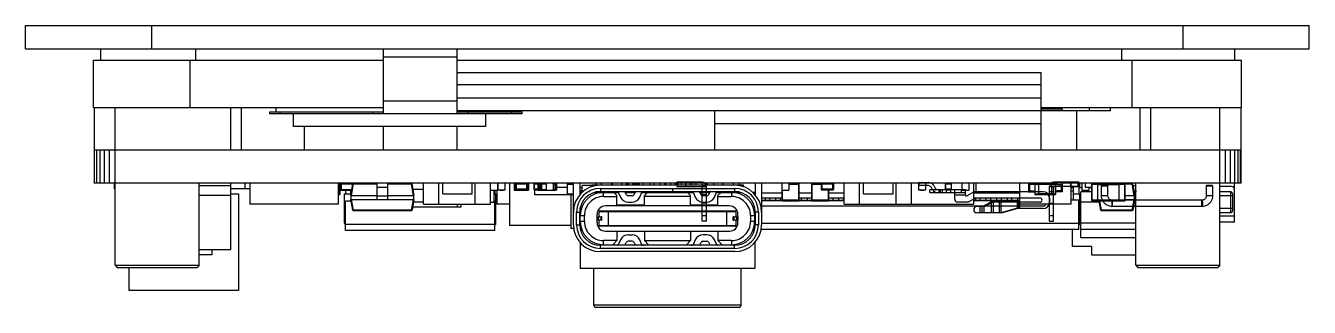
# Model space of a CAD drawing. Header units: inches. Extents: x -13 to 240, y -18 to 126.
# Drawn here: x 28.3 to 89.3, y -17.9 to -4.5 of the extents above; entities that cross this region are included whole.
import ezdxf

# ---------------------------------------------------------------- set-up
doc = ezdxf.new("R2010")
doc.units = ezdxf.units.IN
doc.header["$LTSCALE"] = 1.21
doc.header["$MEASUREMENT"] = 0
doc.layers.get('0').update_dxf_attribs({"linetype": 'CONTINUOUS'})
for name, color, linetype in [('6871XX149022_PATTE2_1', 7, 'CONTINUOUS'), ('6871XX149022_PATTE_1', 7, 'CONTINUOUS'), ('IMPORTED12', 7, 'CONTINUOUS'), ('IMPORTED13', 7, 'CONTINUOUS')]:
    doc.layers.add(name, color=color, linetype=linetype)

msp = doc.modelspace()

# ---------------------------------------------------------------- linework, layer by layer
at = {"color": 7, "linetype": 'Continuous'}
for p, q in [((28.302, -5.606), (28.302, -4.506)), ((28.302, -4.506), (89.302, -4.506)), ((34.302, -5.606), (34.302, -4.506)), ((83.302, -5.606), (83.302, -4.506)), ((89.302, -5.606), (89.302, -4.506)), ((28.302, -5.606), (89.302, -5.606)), ((31.862, -5.606), (31.862, -6.156)), ((36.395, -6.156), (36.395, -5.606)), ((45.302, -8.706), (45.302, -5.606)), ((48.802, -6.01), (45.302, -6.01)), ((48.802, -8.706), (48.802, -5.606)), ((80.4, -6.156), (80.4, -5.606)), ((85.742, -5.606), (85.742, -6.156)), ((31.522, -8.406), (31.522, -6.156)), ((31.522, -6.156), (45.302, -6.156)), ((36.122, -8.406), (36.122, -6.156)), ((48.802, -6.156), (86.082, -6.156)), ((80.882, -8.406), (80.882, -6.156)), ((86.082, -8.406), (86.082, -6.156)), ((48.802, -6.735), (76.552, -6.735)), ((76.552, -10.406), (76.552, -6.735)), ((76.552, -7.326), (48.802, -7.326)), ((31.522, -8.406), (45.302, -8.406)), ((31.552, -8.406), (31.552, -12.006)), ((32.552, -15.906), (32.552, -8.406)), ((38.052, -10.406), (38.052, -8.406)), ((38.552, -10.406), (38.552, -8.406)), ((40.212, -8.606), (40.212, -8.406)), ((48.802, -8.106), (45.302, -8.106)), ((76.552, -7.956), (48.802, -7.956)), ((76.552, -8.406), (86.082, -8.406)), ((76.552, -8.456), (77.552, -8.456)), ((77.552, -8.456), (77.552, -8.556)), ((78.852, -8.556), (78.852, -8.406)), ((79.852, -8.556), (79.852, -8.406)), ((81.252, -8.406), (81.252, -10.406)), ((81.752, -8.406), (81.752, -10.406)), ((85.052, -15.906), (85.052, -8.406)), ((86.052, -8.406), (86.052, -10.406)), ((39.902, -8.706), (39.902, -8.606)), ((39.902, -8.606), (45.302, -8.606)), ((51.902, -8.706), (39.902, -8.706)), ((40.402, -8.706), (40.402, -8.606)), ((41.012, -8.706), (41.012, -9.306)), ((44.802, -8.706), (44.802, -8.606)), ((79.852, -8.556), (48.802, -8.556)), ((48.802, -8.606), (51.902, -8.606)), ((49.302, -8.606), (49.302, -8.706)), ((50.158, -8.706), (50.158, -9.306)), ((51.402, -8.706), (51.402, -8.606)), ((51.553, -8.606), (51.553, -8.556)), ((51.902, -8.706), (51.902, -8.606)), ((61.052, -10.406), (61.052, -8.556)), ((78.252, -10.406), (78.252, -8.556)), ((50.158, -9.306), (41.012, -9.306)), ((41.552, -10.406), (41.552, -9.306)), ((45.302, -10.406), (45.302, -9.306)), ((48.802, -10.406), (48.802, -9.306)), ((61.052, -9.156), (76.552, -9.156)), ((31.552, -10.406), (86.061, -10.406)), ((31.578, -12.006), (31.578, -10.406)), ((31.679, -12.006), (31.679, -10.406)), ((31.839, -12.006), (31.839, -10.406)), ((32.048, -12.006), (32.048, -10.406)), ((32.291, -12.006), (32.291, -10.406)), ((85.314, -12.006), (85.314, -10.406)), ((85.557, -12.006), (85.557, -10.406)), ((85.766, -12.006), (85.766, -10.406)), ((85.926, -12.006), (85.926, -10.406)), ((86.027, -12.006), (86.027, -10.406)), ((86.061, -12.006), (86.061, -10.406)), ((86.061, -12.006), (31.544, -12.006)), ((32.513, -12.007), (32.513, -12.257)), ((36.552, -15.906), (36.552, -12.006)), ((36.552, -12.106), (38.052, -12.106)), ((38.052, -15.156), (38.052, -12.006)), ((38.714, -12.007), (38.714, -12.257)), ((38.952, -12.006), (38.952, -13.006)), ((43.152, -12.006), (43.152, -13.006)), ((43.221, -12.022), (43.152, -12.022)), ((43.152, -12.042), (43.241, -12.042)), ((43.221, -12.022), (43.221, -12.542)), ((43.241, -12.522), (43.241, -12.042)), ((43.277, -12.006), (43.277, -12.331)), ((43.302, -12.031), (43.302, -12.306)), ((43.302, -12.031), (43.851, -12.031)), ((43.377, -12.031), (43.377, -12.006)), ((43.753, -12.591), (43.853, -12.023)), ((43.872, -12.023), (43.772, -12.591)), ((43.853, -12.023), (43.872, -12.023)), ((43.857, -12.014), (43.857, -12.006)), ((43.872, -12.023), (45.003, -12.023)), ((45.003, -12.771), (45.003, -12.006)), ((45.003, -12.186), (45.503, -12.186)), ((45.503, -12.006), (45.503, -12.771)), ((45.503, -12.023), (46.633, -12.023)), ((46.733, -12.591), (46.633, -12.023)), ((46.633, -12.023), (46.652, -12.023)), ((46.652, -12.023), (46.753, -12.591)), ((47.202, -13.006), (47.202, -12.006)), ((47.932, -13.006), (47.932, -12.006)), ((48.123, -12.506), (48.123, -12.006)), ((49.523, -12.506), (49.523, -12.006)), ((49.664, -13.006), (49.664, -12.006)), ((50.393, -13.006), (50.393, -12.006)), ((50.718, -12.006), (50.718, -12.331)), ((50.737, -12.006), (50.737, -12.331)), ((51.067, -12.006), (51.067, -12.331)), ((51.302, -12.006), (51.302, -14.006)), ((51.513, -12.006), (51.513, -12.331)), ((51.538, -12.031), (51.538, -12.306)), ((51.548, -12.031), (51.538, -12.031)), ((51.548, -12.037), (51.548, -12.281)), ((51.548, -12.037), (52.157, -12.037)), ((51.578, -12.311), (51.578, -12.006)), ((51.609, -12.006), (51.609, -12.311)), ((52.096, -12.006), (52.096, -12.311)), ((52.127, -12.006), (52.127, -12.311)), ((52.168, -12.031), (52.157, -12.031)), ((52.157, -12.281), (52.157, -12.037)), ((52.157, -12.281), (52.157, -12.037)), ((52.168, -12.031), (52.168, -12.306)), ((52.193, -12.006), (52.193, -12.331)), ((52.446, -12.037), (52.446, -12.281)), ((52.446, -12.037), (52.647, -12.037)), ((52.476, -12.311), (52.476, -12.006)), ((52.647, -12.006), (52.647, -12.331)), ((52.672, -12.031), (52.672, -12.306)), ((52.683, -12.031), (52.672, -12.031)), ((52.683, -12.037), (52.683, -12.281)), ((52.683, -12.037), (52.797, -12.037)), ((52.713, -12.311), (52.713, -12.006)), ((52.744, -12.006), (52.744, -12.311)), ((52.797, -12.006), (52.797, -12.331)), ((52.822, -12.031), (52.822, -12.306)), ((52.822, -12.031), (53.038, -12.031)), ((52.897, -12.031), (52.897, -12.006)), ((53.038, -12.006), (53.038, -12.331)), ((53.368, -12.006), (53.368, -12.331)), ((53.368, -12.031), (53.452, -12.031)), ((53.377, -12.031), (53.377, -12.006)), ((53.452, -12.031), (53.452, -12.306)), ((53.477, -12.006), (53.477, -12.331)), ((53.477, -12.037), (53.551, -12.037)), ((53.52, -12.006), (53.52, -12.311)), ((53.551, -12.281), (53.551, -12.037)), ((54.038, -12.042), (54.038, -12.522)), ((54.038, -12.042), (54.332, -12.042)), ((54.058, -12.542), (54.058, -12.022)), ((54.332, -12.022), (54.058, -12.022)), ((54.123, -12.006), (54.123, -12.022)), ((54.332, -13.976), (54.332, -12.006)), ((54.632, -12.006), (54.632, -12.553)), ((54.747, -12.436), (54.747, -12.106)), ((55.202, -12.106), (54.747, -12.106)), ((55.202, -12.076), (55.202, -12.164)), ((55.202, -12.076), (62.402, -12.076)), ((55.392, -12.006), (55.392, -12.076)), ((61.992, -12.096), (55.612, -12.096)), ((55.662, -12.076), (55.662, -12.006)), ((56.162, -12.076), (56.162, -12.006)), ((56.192, -12.006), (56.192, -12.076)), ((56.612, -12.006), (56.612, -12.076)), ((56.833, -12.037), (56.833, -12.076)), ((56.833, -12.037), (56.952, -12.037)), ((56.863, -12.076), (56.863, -12.006)), ((56.894, -12.076), (56.894, -12.006)), ((56.952, -12.006), (56.952, -12.076)), ((57.152, -12.006), (57.152, -12.076)), ((57.152, -12.037), (57.442, -12.037)), ((57.381, -12.006), (57.381, -12.076)), ((57.412, -12.006), (57.412, -12.076)), ((57.442, -12.076), (57.442, -12.037)), ((57.452, -12.006), (57.452, -12.076)), ((57.652, -12.006), (57.652, -12.076)), ((57.952, -12.006), (57.952, -12.076)), ((58.152, -12.006), (58.152, -12.076)), ((58.452, -12.006), (58.452, -12.076)), ((58.652, -12.006), (58.652, -12.076)), ((58.737, -12.006), (58.737, -12.076)), ((58.952, -12.006), (58.952, -12.076)), ((59.152, -12.006), (59.152, -12.076)), ((59.202, -12.006), (59.202, -12.076)), ((59.302, -12.076), (59.302, -12.006)), ((59.452, -12.006), (59.452, -12.076)), ((59.652, -12.006), (59.652, -12.076)), ((59.867, -12.006), (59.867, -12.076)), ((59.952, -12.006), (59.952, -12.076)), ((60.152, -12.006), (60.152, -12.076)), ((60.452, -12.006), (60.452, -12.076)), ((60.652, -12.006), (60.652, -12.076)), ((60.702, -12.076), (60.702, -12.006)), ((60.992, -12.006), (60.992, -12.076)), ((61.412, -12.006), (61.412, -12.076)), ((61.442, -12.076), (61.442, -12.006)), ((61.942, -12.076), (61.942, -12.006)), ((62.212, -12.006), (62.212, -12.076)), ((62.402, -12.076), (62.402, -12.164)), ((62.972, -12.006), (62.972, -12.553)), ((63.272, -12.006), (63.272, -13.976)), ((64.238, -12.006), (64.238, -12.331)), ((64.568, -12.006), (64.568, -12.331)), ((65.032, -12.022), (64.568, -12.022)), ((64.568, -12.052), (65.062, -12.052)), ((65.032, -12.022), (65.032, -12.842)), ((65.062, -12.812), (65.062, -12.052)), ((65.643, -12.052), (66.098, -12.052)), ((65.643, -12.052), (65.643, -12.812)), ((66.102, -12.022), (65.673, -12.022)), ((65.673, -12.842), (65.673, -12.022)), ((66.098, -12.037), (66.707, -12.037)), ((66.098, -12.037), (66.098, -12.281)), ((66.128, -12.311), (66.128, -12.006)), ((66.159, -12.311), (66.159, -12.006)), ((66.646, -12.006), (66.646, -12.311)), ((66.677, -12.006), (66.677, -12.311)), ((66.707, -12.281), (66.707, -12.037)), ((67.202, -13.006), (67.202, -12.006)), ((67.932, -13.006), (67.932, -12.006)), ((68.123, -12.506), (68.123, -12.006)), ((69.523, -12.506), (69.523, -12.006)), ((69.664, -13.006), (69.664, -12.006)), ((70.393, -13.006), (70.393, -12.006)), ((70.737, -12.006), (70.737, -12.331)), ((71.067, -12.006), (71.067, -12.331)), ((72, -12.037), (72.305, -12.037)), ((72, -12.037), (72, -12.281)), ((72.031, -12.311), (72.031, -12.006)), ((72.275, -12.037), (72.275, -12.311)), ((72.305, -12.281), (72.305, -12.037)), ((72.788, -12.006), (72.788, -12.331)), ((73.118, -12.006), (73.118, -12.331)), ((73.346, -12.006), (73.346, -13.006)), ((73.453, -12.006), (73.453, -12.406)), ((75.552, -13.006), (75.552, -12.007)), ((75.828, -12.007), (75.828, -12.006)), ((75.859, -12.006), (75.859, -12.007)), ((75.953, -12.006), (75.953, -12.406)), ((76.203, -12.056), (76.003, -12.056)), ((76.003, -12.056), (76.003, -12.406)), ((76.203, -12.006), (76.203, -12.056)), ((76.252, -12.042), (76.452, -12.042)), ((76.252, -12.042), (76.252, -12.522)), ((76.452, -12.022), (76.272, -12.022)), ((76.272, -12.542), (76.272, -12.022)), ((76.452, -12.542), (76.452, -12.022)), ((77.052, -12.032), (76.452, -12.032)), ((76.452, -12.052), (77.052, -12.052)), ((77.232, -12.022), (77.052, -12.022)), ((77.052, -12.022), (77.052, -12.542)), ((77.052, -12.042), (77.252, -12.042)), ((77.232, -12.022), (77.232, -12.542)), ((77.252, -12.522), (77.252, -12.042)), ((77.303, -12.006), (77.303, -12.056)), ((77.303, -12.056), (77.503, -12.056)), ((77.503, -12.056), (77.503, -12.406)), ((77.553, -12.006), (77.553, -12.406)), ((77.642, -12.007), (77.642, -12.006)), ((77.742, -12.006), (77.742, -12.007)), ((77.99, -13.006), (77.99, -12.007)), ((77.99, -12.156), (78.352, -12.156)), ((78.302, -12.006), (78.302, -12.156)), ((78.352, -12.156), (78.352, -12.506)), ((78.402, -12.206), (78.402, -12.006)), ((78.488, -12.006), (78.488, -12.331)), ((78.653, -12.006), (78.653, -12.186)), ((78.653, -12.186), (78.952, -12.186)), ((78.818, -12.186), (78.818, -12.331)), ((78.952, -12.052), (79.252, -12.052)), ((78.952, -12.052), (78.952, -12.812)), ((79.252, -12.022), (78.982, -12.022)), ((78.982, -12.842), (78.982, -12.022)), ((79.252, -12.842), (79.252, -12.022)), ((80.252, -12.032), (79.252, -12.032)), ((79.252, -12.062), (80.252, -12.062)), ((79.401, -12.032), (79.403, -12.023)), ((79.403, -12.023), (79.422, -12.023)), ((79.422, -12.023), (79.421, -12.032)), ((79.422, -12.023), (79.451, -12.023)), ((79.478, -12.032), (79.478, -12.006)), ((79.509, -12.006), (79.509, -12.032)), ((79.996, -12.006), (79.996, -12.032)), ((80.027, -12.006), (80.027, -12.032)), ((80.054, -12.023), (80.252, -12.023)), ((80.522, -12.022), (80.252, -12.022)), ((80.252, -12.022), (80.252, -12.842)), ((80.252, -12.052), (80.552, -12.052)), ((80.522, -12.022), (80.522, -12.842)), ((80.53, -12.023), (80.883, -12.023)), ((80.552, -12.812), (80.552, -12.052)), ((80.983, -12.591), (80.883, -12.023)), ((80.883, -12.023), (80.902, -12.023)), ((80.902, -12.023), (81.003, -12.591)), ((80.917, -12.106), (81.052, -12.106)), ((81.052, -15.906), (81.052, -12.006)), ((85.602, -12.156), (85.052, -12.156)), ((85.752, -13.856), (85.752, -12.006)), ((32.513, -12.257), (32.552, -12.257)), ((36.552, -12.575), (38.052, -12.575)), ((38.052, -12.256), (38.952, -12.257)), ((38.052, -12.506), (38.413, -12.506)), ((38.413, -12.506), (38.413, -17.106)), ((43.241, -12.522), (43.152, -12.522)), ((43.152, -12.542), (43.221, -12.542)), ((43.277, -12.331), (43.798, -12.331)), ((43.302, -12.306), (43.803, -12.306)), ((43.327, -12.331), (43.327, -12.306)), ((43.377, -12.331), (43.377, -12.306)), ((43.413, -12.331), (43.413, -12.341)), ((43.515, -12.341), (43.413, -12.341)), ((43.452, -13.906), (43.452, -12.506)), ((43.452, -12.506), (43.752, -12.506)), ((43.464, -12.331), (43.464, -12.341)), ((43.502, -12.341), (43.502, -12.506)), ((43.515, -12.331), (43.515, -12.341)), ((43.529, -12.331), (43.529, -12.341)), ((43.631, -12.341), (43.529, -12.341)), ((43.535, -12.331), (43.535, -12.341)), ((43.583, -12.331), (43.583, -12.341)), ((43.629, -12.331), (43.629, -12.341)), ((43.631, -12.331), (43.631, -12.341)), ((43.644, -12.331), (43.644, -12.341)), ((43.746, -12.341), (43.644, -12.341)), ((43.694, -12.331), (43.694, -12.341)), ((43.746, -12.331), (43.746, -12.341)), ((43.752, -12.591), (43.752, -12.331)), ((43.791, -12.373), (43.752, -12.373)), ((43.752, -12.771), (43.752, -12.856)), ((43.753, -12.591), (43.753, -12.771)), ((43.773, -12.591), (43.753, -12.591)), ((43.844, -13.29), (43.753, -12.771)), ((43.772, -12.771), (43.753, -12.771)), ((43.772, -12.591), (45.003, -12.591)), ((43.772, -12.771), (43.864, -13.29)), ((43.773, -12.771), (43.773, -12.591)), ((43.773, -12.771), (46.733, -12.771)), ((43.783, -12.331), (43.783, -12.341)), ((43.797, -12.341), (43.783, -12.341)), ((43.791, -12.331), (43.791, -12.341)), ((45.503, -12.204), (45.003, -12.204)), ((45.503, -12.616), (45.003, -12.616)), ((45.503, -12.591), (46.733, -12.591)), ((46.641, -13.29), (46.733, -12.771)), ((46.753, -12.771), (46.661, -13.29)), ((47.202, -12.306), (46.702, -12.306)), ((46.733, -12.591), (46.733, -12.771)), ((46.753, -12.591), (46.733, -12.591)), ((46.753, -12.771), (46.733, -12.771)), ((46.753, -12.771), (46.753, -12.591)), ((48.123, -12.506), (49.523, -12.506)), ((50.393, -12.331), (50.718, -12.331)), ((50.418, -12.331), (50.418, -12.341)), ((50.626, -12.341), (50.418, -12.341)), ((50.422, -12.331), (50.422, -12.341)), ((50.468, -12.331), (50.468, -12.341)), ((50.472, -12.331), (50.472, -12.341)), ((50.563, -12.906), (50.563, -12.341)), ((50.563, -12.506), (50.652, -12.506)), ((50.602, -12.341), (50.602, -12.506)), ((50.622, -12.331), (50.622, -12.341)), ((50.626, -12.331), (50.626, -12.341)), ((50.652, -13.906), (50.652, -12.506)), ((50.694, -12.331), (50.694, -13.006)), ((51.067, -12.331), (50.737, -12.331)), ((50.829, -12.331), (50.829, -12.341)), ((50.987, -12.341), (50.829, -12.341)), ((50.908, -12.331), (50.908, -12.341)), ((50.987, -12.331), (50.987, -12.341)), ((51.513, -12.331), (52.193, -12.331)), ((51.562, -12.306), (51.538, -12.306)), ((52.157, -12.281), (51.548, -12.281)), ((51.563, -12.331), (51.563, -12.307)), ((51.578, -12.311), (52.127, -12.311)), ((51.613, -12.311), (51.613, -12.331)), ((51.651, -12.331), (51.651, -12.341)), ((51.687, -12.341), (51.651, -12.341)), ((51.653, -12.314), (51.653, -12.311)), ((51.746, -12.314), (51.653, -12.314)), ((51.664, -12.314), (51.664, -12.311)), ((51.664, -12.331), (51.664, -12.341)), ((51.687, -12.331), (51.687, -12.341)), ((51.716, -12.311), (51.716, -12.314)), ((51.724, -12.331), (51.724, -12.341)), ((51.826, -12.341), (51.724, -12.341)), ((51.727, -12.314), (51.727, -12.311)), ((51.746, -12.314), (51.746, -12.311)), ((51.755, -12.311), (51.755, -12.314)), ((51.846, -12.314), (51.755, -12.314)), ((51.776, -12.331), (51.776, -12.341)), ((51.792, -12.314), (51.792, -12.311)), ((51.826, -12.331), (51.826, -12.341)), ((51.829, -12.314), (51.829, -12.311)), ((51.839, -12.331), (51.839, -12.341)), ((51.941, -12.341), (51.839, -12.341)), ((51.846, -12.314), (51.846, -12.311)), ((51.859, -12.314), (51.859, -12.311)), ((51.95, -12.314), (51.859, -12.314)), ((51.936, -12.314), (51.936, -12.311)), ((51.941, -12.331), (51.941, -12.341)), ((51.95, -12.314), (51.95, -12.311)), ((51.955, -12.331), (51.955, -12.341)), ((52.057, -12.341), (51.955, -12.341)), ((51.959, -12.311), (51.959, -12.314)), ((52.052, -12.314), (51.959, -12.314)), ((51.996, -12.314), (51.996, -12.311)), ((52.006, -12.331), (52.006, -12.341)), ((52.033, -12.314), (52.033, -12.311)), ((52.041, -12.311), (52.041, -12.314)), ((52.052, -12.314), (52.052, -12.311)), ((52.057, -12.331), (52.057, -12.341)), ((52.093, -12.311), (52.093, -12.331)), ((52.143, -12.306), (52.168, -12.306)), ((52.143, -12.331), (52.143, -12.307)), ((52.647, -12.281), (52.446, -12.281)), ((52.476, -12.311), (52.647, -12.311)), ((52.502, -12.556), (52.502, -12.311)), ((54.202, -12.556), (52.502, -12.556)), ((52.541, -12.314), (52.541, -12.311)), ((52.647, -12.314), (52.541, -12.314)), ((52.63, -12.311), (52.63, -12.314)), ((52.638, -12.314), (52.638, -12.311)), ((52.647, -12.314), (52.647, -12.311)), ((52.647, -12.331), (53.477, -12.331)), ((52.697, -12.306), (52.672, -12.306)), ((52.797, -12.281), (52.683, -12.281)), ((52.697, -12.331), (52.697, -12.307)), ((52.713, -12.311), (52.797, -12.311)), ((52.747, -12.331), (52.747, -12.311)), ((52.783, -12.331), (52.783, -12.341)), ((52.885, -12.341), (52.783, -12.341)), ((52.788, -12.314), (52.788, -12.311)), ((52.797, -12.314), (52.788, -12.314)), ((52.822, -12.306), (53.038, -12.306)), ((52.834, -12.331), (52.834, -12.341)), ((52.847, -12.331), (52.847, -12.306)), ((52.885, -12.331), (52.885, -12.341)), ((52.897, -12.331), (52.897, -12.306)), ((52.899, -12.331), (52.899, -12.341)), ((53.276, -12.341), (52.899, -12.341)), ((52.905, -12.331), (52.905, -12.341)), ((52.933, -12.331), (52.933, -12.341)), ((52.984, -12.331), (52.984, -12.341)), ((53.035, -12.331), (53.035, -12.341)), ((53.049, -12.331), (53.049, -12.341)), ((53.055, -12.331), (53.055, -12.341)), ((53.103, -12.331), (53.103, -12.341)), ((53.118, -12.331), (53.118, -12.341)), ((53.122, -12.331), (53.122, -12.341)), ((53.272, -12.331), (53.272, -12.341)), ((53.276, -12.331), (53.276, -12.341)), ((53.303, -12.331), (53.303, -12.341)), ((53.339, -12.341), (53.303, -12.341)), ((53.311, -12.331), (53.311, -12.341)), ((53.339, -12.331), (53.339, -12.341)), ((53.368, -12.306), (53.452, -12.306)), ((53.377, -12.331), (53.377, -12.306)), ((53.427, -12.331), (53.427, -12.306)), ((53.551, -12.281), (53.477, -12.281)), ((53.477, -12.311), (53.52, -12.311)), ((54.038, -12.206), (53.551, -12.206)), ((54.332, -12.522), (54.038, -12.522)), ((54.058, -12.542), (54.332, -12.542)), ((54.202, -12.542), (54.202, -14.156)), ((54.632, -12.206), (54.747, -12.206)), ((54.747, -12.356), (54.632, -12.356)), ((54.657, -12.436), (54.657, -12.524)), ((54.744, -12.436), (54.657, -12.436)), ((55.335, -12.436), (56.47, -12.436)), ((55.612, -12.246), (55.612, -12.396)), ((55.612, -12.246), (61.992, -12.246)), ((55.612, -12.396), (61.992, -12.396)), ((55.757, -12.636), (55.757, -12.436)), ((55.757, -12.636), (56.402, -12.636)), ((56.402, -12.586), (56.252, -12.436)), ((56.402, -13.081), (56.402, -12.586)), ((56.466, -12.426), (56.569, -12.659)), ((56.843, -12.537), (56.781, -12.396)), ((56.799, -12.436), (57.256, -12.436)), ((57.12, -12.596), (56.935, -12.596)), ((57.274, -12.396), (57.212, -12.537)), ((57.486, -12.659), (57.589, -12.426)), ((57.585, -12.436), (60.019, -12.436)), ((57.852, -12.436), (57.702, -12.586)), ((57.702, -13.081), (57.702, -12.586)), ((59.902, -12.636), (57.702, -12.636)), ((57.952, -12.436), (57.952, -12.396)), ((58.252, -12.396), (58.252, -12.436)), ((59.047, -12.246), (59.047, -12.396)), ((59.057, -12.396), (59.057, -12.246)), ((59.352, -12.436), (59.352, -12.396)), ((59.652, -12.396), (59.652, -12.436)), ((59.902, -12.586), (59.752, -12.436)), ((59.902, -13.081), (59.902, -12.586)), ((60.015, -12.426), (60.118, -12.659)), ((60.392, -12.537), (60.33, -12.396)), ((60.348, -12.436), (60.805, -12.436)), ((60.669, -12.596), (60.484, -12.596)), ((60.823, -12.396), (60.761, -12.537)), ((61.035, -12.659), (61.138, -12.426)), ((61.134, -12.436), (62.27, -12.436)), ((61.352, -12.436), (61.202, -12.586)), ((61.202, -13.081), (61.202, -12.586)), ((61.202, -12.636), (61.847, -12.636)), ((61.847, -12.436), (61.847, -12.636)), ((61.992, -12.246), (61.992, -12.396)), ((62.947, -12.436), (62.861, -12.436)), ((62.947, -12.524), (62.947, -12.436)), ((62.947, -12.456), (62.972, -12.456)), ((63.272, -12.456), (64.242, -12.456)), ((64.242, -12.706), (63.272, -12.706)), ((63.272, -12.806), (64.242, -12.806)), ((63.452, -12.806), (63.452, -12.706)), ((63.652, -12.706), (63.652, -12.806)), ((63.952, -12.806), (63.952, -12.706)), ((64.152, -12.706), (64.152, -12.806)), ((64.238, -12.331), (64.568, -12.331)), ((64.242, -12.331), (64.242, -12.812)), ((64.272, -12.842), (64.272, -12.331)), ((64.318, -12.331), (64.318, -12.341)), ((64.476, -12.341), (64.318, -12.341)), ((64.322, -12.331), (64.322, -12.341)), ((64.472, -12.331), (64.472, -12.341)), ((64.476, -12.331), (64.476, -12.341)), ((65.062, -12.456), (65.643, -12.456)), ((65.643, -12.706), (65.062, -12.706)), ((65.062, -12.806), (65.643, -12.806)), ((65.152, -12.706), (65.152, -12.806)), ((65.452, -12.806), (65.452, -12.706)), ((66.707, -12.281), (66.098, -12.281)), ((66.128, -12.311), (66.677, -12.311)), ((66.222, -12.311), (66.222, -12.314)), ((66.296, -12.314), (66.222, -12.314)), ((66.258, -12.311), (66.258, -12.314)), ((66.296, -12.314), (66.296, -12.311)), ((66.319, -12.311), (66.319, -12.314)), ((66.396, -12.314), (66.319, -12.314)), ((66.322, -12.314), (66.322, -12.311)), ((66.36, -12.314), (66.36, -12.311)), ((66.396, -12.314), (66.396, -12.311)), ((66.426, -12.311), (66.426, -12.314)), ((66.5, -12.314), (66.426, -12.314)), ((66.433, -12.314), (66.433, -12.842)), ((66.463, -12.311), (66.463, -12.314)), ((66.463, -12.812), (66.463, -12.314)), ((66.463, -12.456), (67.202, -12.456)), ((67.202, -12.706), (66.463, -12.706)), ((66.463, -12.806), (67.202, -12.806)), ((66.5, -12.314), (66.5, -12.311)), ((66.528, -12.314), (66.528, -12.311)), ((66.602, -12.314), (66.528, -12.314)), ((66.537, -12.314), (66.537, -12.311)), ((66.574, -12.314), (66.574, -12.311)), ((66.591, -12.311), (66.591, -12.314)), ((66.602, -12.314), (66.602, -12.311)), ((66.652, -12.706), (66.652, -12.806)), ((66.952, -12.806), (66.952, -12.706)), ((67.152, -12.706), (67.152, -12.806)), ((68.123, -12.506), (69.523, -12.506)), ((71.067, -12.331), (70.737, -12.331)), ((70.829, -12.331), (70.829, -12.341)), ((70.987, -12.341), (70.829, -12.341)), ((70.908, -12.331), (70.908, -12.341)), ((70.987, -12.331), (70.987, -12.341)), ((72.305, -12.281), (72, -12.281)), ((72.031, -12.311), (72.275, -12.311)), ((72.102, -12.314), (72.102, -12.311)), ((72.209, -12.314), (72.102, -12.314)), ((72.147, -12.314), (72.147, -12.311)), ((72.165, -12.311), (72.165, -12.314)), ((72.209, -12.311), (72.209, -12.314)), ((72.788, -12.331), (73.118, -12.331)), ((72.868, -12.331), (72.868, -12.341)), ((73.026, -12.341), (72.868, -12.341)), ((72.872, -12.331), (72.872, -12.341)), ((73.022, -12.331), (73.022, -12.341)), ((73.026, -12.331), (73.026, -12.341)), ((73.346, -12.406), (73.453, -12.406)), ((73.346, -12.456), (75.552, -12.456)), ((75.552, -12.706), (73.346, -12.706)), ((73.346, -12.806), (75.552, -12.806)), ((73.452, -12.806), (73.452, -12.706)), ((73.652, -12.706), (73.652, -12.806)), ((73.952, -12.806), (73.952, -12.706)), ((74.152, -12.706), (74.152, -12.806)), ((74.452, -12.806), (74.452, -12.706)), ((74.652, -12.706), (74.652, -12.806)), ((74.952, -12.806), (74.952, -12.706)), ((75.152, -12.706), (75.152, -12.806)), ((75.452, -12.806), (75.452, -12.706)), ((75.953, -12.406), (76.252, -12.406)), ((76.003, -12.356), (76.203, -12.356)), ((76.203, -12.356), (76.203, -12.406)), ((76.452, -12.522), (76.252, -12.522)), ((76.272, -12.542), (76.452, -12.542)), ((77.052, -12.512), (76.452, -12.512)), ((76.452, -12.532), (77.052, -12.532)), ((77.252, -12.522), (77.052, -12.522)), ((77.052, -12.542), (77.232, -12.542)), ((77.553, -12.406), (77.252, -12.406)), ((77.503, -12.356), (77.303, -12.356)), ((77.303, -12.356), (77.303, -12.406)), ((77.99, -12.206), (78.102, -12.206)), ((78.102, -12.373), (77.99, -12.373)), ((78.352, -12.806), (77.99, -12.806)), ((78.102, -12.806), (78.102, -12.206)), ((78.102, -12.506), (78.402, -12.506)), ((78.352, -12.206), (78.488, -12.206)), ((78.352, -14.206), (78.352, -12.806)), ((78.402, -13.906), (78.402, -12.506)), ((78.952, -12.406), (78.452, -12.406)), ((78.452, -14.606), (78.452, -12.406)), ((78.488, -12.331), (78.818, -12.331)), ((78.568, -12.331), (78.568, -12.341)), ((78.726, -12.341), (78.568, -12.341)), ((78.572, -12.331), (78.572, -12.341)), ((78.722, -12.331), (78.722, -12.341)), ((78.726, -12.331), (78.726, -12.341)), ((78.818, -12.206), (78.952, -12.206)), ((80.252, -12.802), (79.252, -12.802)), ((80.552, -12.591), (80.983, -12.591)), ((80.552, -12.771), (80.983, -12.771)), ((80.891, -13.29), (80.983, -12.771)), ((81.003, -12.771), (80.911, -13.29)), ((80.961, -12.356), (81.052, -12.356)), ((81.046, -12.406), (80.97, -12.406)), ((80.983, -12.591), (80.983, -12.771)), ((81.003, -12.591), (80.983, -12.591)), ((81.003, -12.771), (80.983, -12.771)), ((81.003, -12.771), (81.003, -12.591)), ((81.003, -12.771), (81.02, -12.771)), ((81.052, -12.363), (81.023, -12.574)), ((85.552, -12.406), (85.052, -12.406)), ((85.652, -12.606), (85.052, -12.606)), ((85.552, -12.406), (85.552, -13.406)), ((85.652, -12.506), (85.652, -13.306)), ((43.152, -13.006), (38.952, -13.006)), ((43.502, -14.256), (43.502, -12.856)), ((43.768, -12.856), (43.502, -12.856)), ((43.864, -13.29), (43.844, -13.29)), ((43.864, -13.306), (43.864, -13.29)), ((46.641, -13.29), (43.864, -13.29)), ((43.864, -13.306), (46.641, -13.306)), ((46.641, -13.29), (46.641, -13.306)), ((46.661, -13.29), (46.641, -13.29)), ((49.002, -13.139), (46.688, -13.139)), ((47.202, -12.906), (46.729, -12.906)), ((47.202, -13.006), (50.393, -13.006)), ((48.802, -13.006), (48.802, -13.106)), ((49.002, -13.139), (49.002, -13.006)), ((50.393, -12.906), (50.563, -12.906)), ((50.602, -12.856), (50.563, -12.856)), ((50.602, -14.256), (50.602, -12.856)), ((51.302, -13.006), (50.694, -13.006)), ((54.482, -13.976), (54.482, -13.376)), ((54.482, -13.376), (54.632, -13.376)), ((54.632, -13.976), (54.632, -13.376)), ((54.657, -13.826), (54.657, -13.165)), ((55.519, -13.268), (55.582, -13.331)), ((55.557, -13.606), (55.557, -13.356)), ((62.047, -13.356), (55.557, -13.356)), ((55.582, -13.356), (55.582, -13.331)), ((62.022, -13.331), (55.582, -13.331)), ((61.747, -13.081), (55.857, -13.081)), ((55.917, -13.356), (55.917, -13.331)), ((55.952, -13.356), (55.952, -13.351)), ((56, -14.006), (56, -13.356)), ((56.152, -13.351), (56.152, -13.356)), ((56.187, -13.356), (56.187, -13.331)), ((56.402, -13.036), (57.702, -13.036)), ((56.935, -12.896), (57.12, -12.896)), ((57.417, -13.356), (57.417, -13.331)), ((57.452, -13.356), (57.452, -13.351)), ((57.652, -13.351), (57.652, -13.356)), ((57.687, -13.356), (57.687, -13.331)), ((57.917, -13.356), (57.917, -13.331)), ((57.952, -13.356), (57.952, -13.351)), ((58.152, -13.351), (58.152, -13.356)), ((58.187, -13.356), (58.187, -13.331)), ((58.417, -13.356), (58.417, -13.331)), ((58.452, -13.344), (58.438, -13.331)), ((58.452, -13.356), (58.452, -13.344)), ((58.652, -13.344), (58.666, -13.331)), ((58.652, -13.344), (58.652, -13.356)), ((58.687, -13.356), (58.687, -13.331)), ((58.917, -13.356), (58.917, -13.331)), ((58.952, -13.344), (58.938, -13.331)), ((58.952, -13.356), (58.952, -13.344)), ((59.152, -13.344), (59.166, -13.331)), ((59.152, -13.344), (59.152, -13.356)), ((59.187, -13.356), (59.187, -13.331)), ((59.417, -13.356), (59.417, -13.331)), ((59.452, -13.356), (59.452, -13.351)), ((59.652, -13.351), (59.652, -13.356)), ((59.687, -13.356), (59.687, -13.331)), ((59.902, -13.036), (61.202, -13.036)), ((59.917, -13.356), (59.917, -13.331)), ((59.952, -13.356), (59.952, -13.351)), ((60.152, -13.351), (60.152, -13.356)), ((60.187, -13.356), (60.187, -13.331)), ((60.484, -12.896), (60.669, -12.896)), ((61.417, -13.356), (61.417, -13.331)), ((61.452, -13.356), (61.452, -13.351)), ((61.605, -13.356), (61.605, -14.006)), ((61.652, -13.351), (61.652, -13.356)), ((61.687, -13.356), (61.687, -13.331)), ((62.022, -13.331), (62.086, -13.268)), ((62.022, -13.356), (62.022, -13.331)), ((62.047, -13.356), (62.047, -13.606)), ((62.947, -13.826), (62.947, -13.165)), ((63.122, -13.376), (62.972, -13.376)), ((62.972, -13.376), (62.972, -13.976)), ((63.122, -13.376), (63.122, -13.976)), ((63.272, -12.816), (64.242, -12.816)), ((76.752, -13.089), (63.272, -13.089)), ((65.062, -12.812), (64.242, -12.812)), ((64.272, -12.842), (65.032, -12.842)), ((65.062, -12.816), (65.643, -12.816)), ((66.463, -12.812), (65.643, -12.812)), ((65.673, -12.842), (66.433, -12.842)), ((66.463, -12.816), (67.202, -12.816)), ((67.202, -13.006), (73.346, -13.006)), ((73.346, -12.816), (75.552, -12.816)), ((77.99, -13.006), (75.552, -13.006)), ((76.752, -13.089), (76.752, -13.006)), ((79.326, -12.906), (78.452, -12.906)), ((79.252, -12.812), (78.952, -12.812)), ((78.982, -12.842), (79.252, -12.842)), ((79.252, -12.832), (80.252, -12.832)), ((79.394, -13.29), (79.313, -12.832)), ((79.333, -12.832), (79.414, -13.29)), ((79.414, -13.29), (79.394, -13.29)), ((80.891, -13.29), (79.414, -13.29)), ((79.414, -13.306), (79.414, -13.29)), ((79.414, -13.306), (80.891, -13.306)), ((80.552, -12.812), (80.252, -12.812)), ((80.252, -12.842), (80.522, -12.842)), ((80.891, -13.29), (80.891, -13.306)), ((80.911, -13.29), (80.891, -13.29)), ((81.052, -12.906), (80.979, -12.906)), ((85.652, -13.206), (85.052, -13.206)), ((85.552, -13.406), (85.052, -13.406)), ((43.502, -13.956), (50.602, -13.956)), ((54.202, -14.006), (51.302, -14.006)), ((54.482, -13.976), (54.632, -13.976)), ((54.657, -13.536), (54.857, -13.536)), ((54.857, -13.826), (54.657, -13.826)), ((54.857, -13.826), (54.857, -13.536)), ((55.457, -13.881), (55.457, -13.481)), ((55.457, -13.606), (55.658, -13.606)), ((55.687, -13.756), (55.457, -13.756)), ((55.463, -13.756), (55.463, -13.606)), ((55.513, -13.606), (55.513, -13.756)), ((55.557, -14.006), (55.557, -13.756)), ((55.557, -14.006), (62.047, -14.006)), ((55.582, -14.031), (55.582, -14.006)), ((55.658, -13.756), (55.658, -13.606)), ((55.687, -13.606), (55.658, -13.606)), ((55.687, -13.756), (55.687, -13.606)), ((55.917, -14.006), (55.917, -14.031)), ((55.952, -14.012), (55.952, -14.006)), ((56.152, -14.006), (56.152, -14.012)), ((56.187, -14.031), (56.187, -14.006)), ((57.417, -14.031), (57.417, -14.006)), ((57.452, -14.012), (57.452, -14.006)), ((57.652, -14.006), (57.652, -14.012)), ((57.687, -14.006), (57.687, -14.031)), ((57.917, -14.031), (57.917, -14.006)), ((57.952, -14.012), (57.952, -14.006)), ((58.152, -14.006), (58.152, -14.012)), ((58.187, -14.031), (58.187, -14.006)), ((58.417, -14.006), (58.417, -14.031)), ((58.438, -14.031), (58.452, -14.019)), ((58.452, -14.019), (58.452, -14.006)), ((58.652, -14.006), (58.652, -14.019)), ((58.666, -14.031), (58.652, -14.019)), ((58.687, -14.031), (58.687, -14.006)), ((58.917, -14.031), (58.917, -14.006)), ((58.938, -14.031), (58.952, -14.019)), ((58.952, -14.019), (58.952, -14.006)), ((59.152, -14.006), (59.152, -14.019)), ((59.166, -14.031), (59.152, -14.019)), ((59.187, -14.006), (59.187, -14.031)), ((59.417, -14.031), (59.417, -14.006)), ((59.452, -14.012), (59.452, -14.006)), ((59.652, -14.006), (59.652, -14.012)), ((59.687, -14.031), (59.687, -14.006)), ((59.917, -14.006), (59.917, -14.031)), ((59.952, -14.012), (59.952, -14.006)), ((60.152, -14.006), (60.152, -14.012)), ((60.187, -14.031), (60.187, -14.006)), ((61.417, -14.031), (61.417, -14.006)), ((61.452, -14.012), (61.452, -14.006)), ((61.652, -14.006), (61.652, -14.012)), ((61.687, -14.006), (61.687, -14.031)), ((61.947, -13.606), (61.918, -13.606)), ((61.918, -13.756), (61.918, -13.606)), ((61.918, -13.756), (61.947, -13.756)), ((61.947, -13.606), (62.147, -13.606)), ((61.947, -13.606), (61.947, -13.756)), ((62.147, -13.756), (61.947, -13.756)), ((62.022, -14.031), (62.022, -14.006)), ((62.047, -13.756), (62.047, -14.006)), ((62.092, -13.756), (62.092, -13.606)), ((62.142, -13.606), (62.142, -13.756)), ((62.147, -13.881), (62.147, -13.481)), ((62.747, -13.536), (62.947, -13.536)), ((62.747, -13.536), (62.747, -13.826)), ((62.947, -13.826), (62.747, -13.826)), ((62.94, -13.906), (62.972, -13.906)), ((63.122, -13.976), (62.972, -13.976)), ((63.272, -13.906), (78.352, -13.906)), ((81.052, -13.906), (78.452, -13.906)), ((85.052, -13.556), (85.752, -13.556)), ((85.752, -13.856), (85.052, -13.856)), ((50.602, -14.256), (43.502, -14.256)), ((54.348, -14.156), (54.202, -14.156)), ((54.711, -14.156), (54.65, -14.156)), ((54.652, -14.156), (54.652, -14.171)), ((55.582, -14.031), (55.519, -14.095)), ((55.582, -14.031), (62.022, -14.031)), ((55.857, -14.281), (61.747, -14.281)), ((56.402, -14.281), (56.402, -14.726)), ((56.935, -14.456), (57.12, -14.456)), ((57.702, -14.281), (57.702, -14.726)), ((59.902, -14.281), (59.902, -14.726)), ((60.671, -14.456), (60.486, -14.456)), ((61.202, -14.281), (61.202, -14.726)), ((62.022, -14.031), (62.086, -14.095)), ((62.942, -14.206), (62.879, -14.206)), ((78.352, -14.206), (63.251, -14.206)), ((78.052, -15.006), (78.052, -14.206)), ((81.052, -14.206), (78.452, -14.206)), ((81.052, -14.606), (78.452, -14.606)), ((36.552, -15.156), (38.052, -15.156)), ((37.152, -15.156), (37.152, -15.406)), ((54.652, -14.82), (54.652, -16.056)), ((55.612, -15.106), (55.612, -14.956)), ((61.992, -14.956), (55.612, -14.956)), ((61.992, -15.106), (55.612, -15.106)), ((55.757, -14.926), (55.757, -14.726)), ((56.402, -14.726), (55.757, -14.726)), ((55.757, -14.926), (56.466, -14.926)), ((55.802, -14.956), (55.802, -14.926)), ((56.102, -14.926), (56.102, -14.956)), ((56.202, -14.926), (56.402, -14.726)), ((56.569, -14.694), (56.466, -14.927)), ((56.781, -14.956), (56.843, -14.816)), ((56.794, -14.926), (57.261, -14.926)), ((57.12, -14.756), (56.935, -14.756)), ((57.205, -14.926), (57.23, -14.956)), ((57.212, -14.816), (57.274, -14.956)), ((57.589, -14.927), (57.486, -14.694)), ((57.589, -14.926), (60.017, -14.926)), ((57.592, -14.927), (57.592, -14.931)), ((57.702, -14.726), (59.902, -14.726)), ((57.702, -14.726), (57.902, -14.926)), ((59.702, -14.926), (59.902, -14.726)), ((60.012, -14.933), (60.012, -14.927)), ((60.12, -14.694), (60.017, -14.927)), ((60.332, -14.956), (60.394, -14.816)), ((60.345, -14.926), (60.812, -14.926)), ((60.375, -14.956), (60.4, -14.926)), ((60.486, -14.756), (60.671, -14.756)), ((60.763, -14.816), (60.825, -14.956)), ((61.14, -14.927), (61.037, -14.694)), ((61.14, -14.926), (61.847, -14.926)), ((61.847, -14.726), (61.202, -14.726)), ((61.202, -14.726), (61.402, -14.926)), ((61.502, -14.956), (61.502, -14.926)), ((61.802, -14.926), (61.802, -14.956)), ((61.847, -14.726), (61.847, -14.926)), ((61.992, -15.106), (61.992, -14.956)), ((62.952, -14.82), (62.952, -16.056)), ((78.952, -15.006), (78.052, -15.006)), ((78.952, -15.006), (78.952, -15.406)), ((37.152, -15.406), (36.552, -15.406)), ((61.992, -15.256), (55.612, -15.256)), ((78.952, -15.406), (81.052, -15.406)), ((32.552, -15.906), (32.652, -16.006)), ((32.552, -15.906), (36.552, -15.906)), ((32.652, -16.006), (36.452, -16.006)), ((33.213, -17.106), (33.213, -16.006)), ((36.552, -15.906), (36.452, -16.006)), ((62.952, -16.056), (54.652, -16.056)), ((55.302, -17.806), (55.302, -16.056)), ((62.302, -17.806), (62.302, -16.056)), ((81.052, -15.906), (85.052, -15.906)), ((81.052, -15.906), (81.152, -16.006)), ((81.152, -16.006), (84.952, -16.006)), ((85.052, -15.906), (84.952, -16.006)), ((38.413, -17.106), (33.213, -17.106)), ((62.302, -17.806), (55.302, -17.806)), ((62.202, -17.906), (55.402, -17.906))]:
    msp.add_line(p, q, dxfattribs=at)
for centre, radius, start, end in [((43.221, -12.042), 0.02, 0, 90), ((51.578, -12.037), 0.0305, 90, 180), ((52.127, -12.037), 0.0305, 0, 90), ((52.127, -12.037), 0.0305, 0, 11.25005), ((52.713, -12.037), 0.0305, 90, 180), ((54.058, -12.042), 0.02, 90, 180), ((55.612, -13.376), 1.28, 90, 180), ((56.863, -12.037), 0.0305, 90, 180), ((57.412, -12.037), 0.0305, 0, 90), ((61.992, -13.376), 1.28, 0, 90), ((65.032, -12.052), 0.03, 0, 90), ((65.673, -12.052), 0.03, 90, 180), ((66.128, -12.037), 0.0305, 90, 180), ((66.677, -12.037), 0.0305, 0, 90), ((75.828, -12.037), 0.0305, 90, 103.94237), ((76.272, -12.042), 0.02, 90, 180), ((77.232, -12.042), 0.02, 0, 90), ((78.982, -12.052), 0.03, 90, 180), ((79.046, -12.186), 0.18, 66.19958, 90), ((79.478, -12.037), 0.0305, 90, 170.38905), ((80.027, -12.037), 0.0305, 9.61097, 11.25005), ((80.522, -12.052), 0.03, 0, 90), ((85.602, -12.306), 0.15, 0, 90), ((43.221, -12.522), 0.02, 270, 0), ((51.578, -12.281), 0.0305, 180, 270), ((52.127, -12.281), 0.0305, 270, 0), ((52.127, -12.281), 0.0305, 270, 0), ((52.476, -12.281), 0.0305, 180, 270), ((52.713, -12.281), 0.0305, 180, 270), ((53.52, -12.281), 0.0305, 270, 0), ((54.058, -12.522), 0.02, 180, 270), ((55.612, -13.376), 1.13, 90, 180), ((55.612, -13.376), 0.98, 90, 180), ((55.757, -13.536), 1.1, 90, 180), ((55.757, -13.536), 0.9, 89.99994, 180.00004), ((56.42, -12.446), 0.05, 23.96249, 90), ((56.935, -12.496), 0.4, 203.96249, 270), ((56.935, -12.496), 0.1, 203.96249, 270), ((57.12, -12.496), 0.1, 270, 336.03751), ((57.12, -12.496), 0.4, 270, 336.03751), ((57.635, -12.446), 0.05, 90, 156.03751), ((59.969, -12.446), 0.05, 23.96249, 90), ((60.484, -12.496), 0.4, 203.96249, 270), ((60.484, -12.496), 0.1, 203.96249, 270), ((60.669, -12.496), 0.1, 270, 336.03751), ((60.669, -12.496), 0.4, 270, 336.03751), ((61.184, -12.446), 0.05, 103.20529, 156.03751), ((61.847, -13.536), 1.1, 0, 90), ((61.847, -13.536), 0.9, 359.99996, 90.00004), ((61.992, -13.376), 1.13, 0, 90), ((61.992, -13.376), 0.98, 0, 90), ((66.128, -12.281), 0.0305, 180, 270), ((66.677, -12.281), 0.0305, 270, 0), ((72.031, -12.281), 0.0305, 180, 270), ((72.275, -12.281), 0.0305, 270, 360), ((76.272, -12.522), 0.02, 180, 270), ((77.232, -12.522), 0.02, 270, 0), ((81.003, -12.571), 0.02, 268.86443, 352), ((81.02, -12.591), 0.18, 270, 280.31274), ((85.552, -12.506), 0.1, 0, 90), ((43.864, -13.286), 0.02, 190, 270), ((46.641, -13.286), 0.02, 270, 350), ((55.857, -13.481), 0.4, 90, 180), ((61.747, -13.481), 0.4, 0, 90), ((64.272, -12.812), 0.03, 180, 270), ((65.032, -12.812), 0.03, 270, 0), ((65.673, -12.812), 0.03, 180, 270), ((66.433, -12.812), 0.03, 270, 0), ((78.982, -12.812), 0.03, 180, 270), ((79.414, -13.286), 0.02, 190, 270), ((80.522, -12.812), 0.03, 270, 0), ((80.891, -13.286), 0.02, 270, 350), ((85.552, -13.306), 0.1, 270, 0), ((43.552, -13.906), 0.1, 180, 239.78652), ((50.552, -13.906), 0.1, 300.50724, 0), ((55.612, -13.976), 1.28, 180, 270), ((55.612, -13.976), 1.13, 180, 270), ((55.612, -13.976), 0.98, 180, 270), ((55.757, -13.826), 1.1, 180, 270), ((55.757, -13.826), 0.9, 179.99996, 270.00004), ((55.857, -13.881), 0.4, 180, 270), ((61.747, -13.881), 0.4, 270, 360), ((61.847, -13.826), 1.1, 270, 0), ((61.847, -13.826), 0.9, 269.99994, 0.00004), ((61.992, -13.976), 1.28, 270, 0), ((61.992, -13.976), 1.13, 270, 0), ((61.992, -13.976), 0.98, 270, 0), ((78.302, -13.906), 0.1, 300.76741, 0), ((56.935, -14.856), 0.4, 90, 156.03751), ((57.12, -14.856), 0.4, 23.96249, 90), ((60.486, -14.856), 0.4, 90, 156.03751), ((60.671, -14.856), 0.4, 23.96249, 90), ((56.42, -14.906), 0.05, 270, 336.03751), ((56.935, -14.856), 0.1, 90, 156.03751), ((57.12, -14.856), 0.1, 23.96249, 90), ((57.635, -14.906), 0.05, 203.96249, 270), ((57.693, -14.806), 0.15, 233.4852, 270.0023), ((59.912, -14.806), 0.15, 269.97527, 306.51371), ((59.971, -14.906), 0.05, 270, 336.03751), ((60.486, -14.856), 0.1, 90, 156.03751), ((60.671, -14.856), 0.1, 23.96249, 90), ((61.186, -14.906), 0.05, 203.96249, 270), ((55.402, -17.806), 0.1, 180, 270), ((62.202, -17.806), 0.1, 270, 0)]:
    msp.add_arc(centre, radius, start, end, dxfattribs=at)
for centre, start_param, end_param in [((57.435, -13.761), -3.141593, -2.762185), ((57.67, -13.761), -3.521, -3.141593), ((59.935, -13.761), -3.141593, -2.762185), ((60.17, -13.761), -3.521, -3.141593)]:
    msp.add_ellipse(centre, major_axis=(0, 0.27), ratio=0.175, start_param=start_param, end_param=end_param, dxfattribs=at)
for points, knots in [([(55.952, -13.351), (55.951, -13.348), (55.949, -13.343), (55.944, -13.335), (55.938, -13.331), (55.935, -13.331)], [0, 0, 0, 0, 0.347711, 0.623552, 1, 1, 1, 1]), ([(56.152, -13.351), (56.154, -13.348), (56.156, -13.343), (56.161, -13.335), (56.167, -13.331), (56.17, -13.331)], [0, 0, 0, 0, 0.347757, 0.623556, 1, 1, 1, 1]), ([(57.452, -13.351), (57.451, -13.348), (57.449, -13.343), (57.444, -13.335), (57.438, -13.331), (57.435, -13.331)], [0, 0, 0, 0, 0.347787, 0.623569, 1, 1, 1, 1]), ([(57.67, -13.331), (57.667, -13.331), (57.661, -13.335), (57.656, -13.343), (57.654, -13.348), (57.652, -13.351)], [0, 0, 0, 0, 0.376431, 0.652213, 1, 1, 1, 1]), ([(57.952, -13.351), (57.951, -13.348), (57.949, -13.343), (57.944, -13.335), (57.938, -13.331), (57.935, -13.331)], [0, 0, 0, 0, 0.347712, 0.623552, 1, 1, 1, 1]), ([(58.152, -13.351), (58.154, -13.348), (58.156, -13.343), (58.161, -13.335), (58.167, -13.331), (58.17, -13.331)], [0, 0, 0, 0, 0.347757, 0.623556, 1, 1, 1, 1]), ([(59.452, -13.351), (59.451, -13.348), (59.449, -13.343), (59.444, -13.335), (59.438, -13.331), (59.435, -13.331)], [0, 0, 0, 0, 0.347712, 0.623552, 1, 1, 1, 1]), ([(59.652, -13.351), (59.654, -13.348), (59.656, -13.343), (59.661, -13.335), (59.667, -13.331), (59.67, -13.331)], [0, 0, 0, 0, 0.347757, 0.623556, 1, 1, 1, 1]), ([(59.952, -13.351), (59.951, -13.348), (59.949, -13.343), (59.944, -13.335), (59.938, -13.331), (59.935, -13.331)], [0, 0, 0, 0, 0.347787, 0.623569, 1, 1, 1, 1]), ([(60.17, -13.331), (60.167, -13.331), (60.161, -13.335), (60.156, -13.343), (60.154, -13.348), (60.152, -13.351)], [0, 0, 0, 0, 0.376431, 0.652213, 1, 1, 1, 1]), ([(61.452, -13.351), (61.451, -13.348), (61.449, -13.343), (61.444, -13.335), (61.438, -13.331), (61.435, -13.331)], [0, 0, 0, 0, 0.347712, 0.623552, 1, 1, 1, 1]), ([(61.652, -13.351), (61.654, -13.348), (61.656, -13.343), (61.661, -13.335), (61.667, -13.331), (61.67, -13.331)], [0, 0, 0, 0, 0.347756, 0.623556, 1, 1, 1, 1]), ([(55.952, -14.012), (55.951, -14.015), (55.949, -14.02), (55.944, -14.027), (55.938, -14.031), (55.935, -14.031)], [0, 0, 0, 0, 0.347798, 0.623575, 1, 1, 1, 1]), ([(56.152, -14.012), (56.154, -14.015), (56.156, -14.02), (56.161, -14.027), (56.167, -14.031), (56.17, -14.031)], [0, 0, 0, 0, 0.347754, 0.623571, 1, 1, 1, 1]), ([(57.935, -14.031), (57.938, -14.031), (57.944, -14.027), (57.949, -14.02), (57.951, -14.015), (57.952, -14.012)], [0, 0, 0, 0, 0.376436, 0.652267, 1, 1, 1, 1]), ([(58.17, -14.031), (58.167, -14.031), (58.161, -14.027), (58.156, -14.02), (58.154, -14.015), (58.152, -14.012)], [0, 0, 0, 0, 0.376431, 0.652221, 1, 1, 1, 1]), ([(59.435, -14.031), (59.438, -14.031), (59.444, -14.027), (59.449, -14.02), (59.451, -14.015), (59.452, -14.012)], [0, 0, 0, 0, 0.376436, 0.652267, 1, 1, 1, 1]), ([(59.67, -14.031), (59.667, -14.031), (59.661, -14.027), (59.656, -14.02), (59.654, -14.015), (59.652, -14.012)], [0, 0, 0, 0, 0.376431, 0.652221, 1, 1, 1, 1]), ([(61.452, -14.012), (61.451, -14.015), (61.449, -14.02), (61.444, -14.027), (61.438, -14.031), (61.435, -14.031)], [0, 0, 0, 0, 0.347798, 0.623575, 1, 1, 1, 1]), ([(61.652, -14.012), (61.654, -14.015), (61.656, -14.02), (61.661, -14.027), (61.667, -14.031), (61.67, -14.031)], [0, 0, 0, 0, 0.347754, 0.623571, 1, 1, 1, 1])]:
    msp.add_open_spline(points, degree=3, knots=knots, dxfattribs=at)
at = {"layer": '6871XX149022_PATTE2_1', "color": 6, "linetype": 'Continuous'}
for p, q in [((77.152, -12.156), (76.952, -12.156)), ((76.952, -13.806), (76.952, -12.156)), ((77.152, -13.806), (77.152, -12.156)), ((78.352, -11.956), (77.162, -11.956)), ((78.352, -12.156), (77.162, -12.156)), ((77.952, -11.956), (77.952, -12.156)), ((78.352, -11.956), (78.352, -12.156)), ((77.152, -12.406), (76.952, -12.406)), ((77.152, -12.556), (76.952, -12.556)), ((76.952, -12.956), (77.152, -12.956)), ((77.152, -13.556), (76.952, -13.556)), ((76.952, -13.806), (77.152, -13.806))]:
    msp.add_line(p, q, dxfattribs=at)
at = {"layer": '6871XX149022_PATTE2_1', "color": 7, "linetype": 'Continuous'}
msp.add_line((77.152, -12.166), (76.952, -12.166), dxfattribs=at)
at = {"layer": '6871XX149022_PATTE2_1', "color": 6, "linetype": 'Continuous'}
for radius in [0.21, 0.01]:
    msp.add_arc((77.162, -12.166), radius, 90, 180, dxfattribs=at)
at = {"layer": '6871XX149022_PATTE_1', "color": 6, "linetype": 'Continuous'}
for p, q in [((60.442, -11.956), (59.252, -11.956)), ((59.252, -11.956), (59.252, -12.156)), ((59.252, -12.156), (60.442, -12.156)), ((59.652, -11.956), (59.652, -12.156)), ((60.652, -12.156), (60.452, -12.156)), ((60.452, -13.806), (60.452, -12.156)), ((60.652, -13.806), (60.652, -12.156)), ((60.452, -12.406), (60.652, -12.406)), ((60.652, -12.556), (60.452, -12.556)), ((60.652, -12.956), (60.452, -12.956)), ((60.652, -13.556), (60.452, -13.556)), ((60.652, -13.806), (60.452, -13.806))]:
    msp.add_line(p, q, dxfattribs=at)
at = {"layer": '6871XX149022_PATTE_1', "color": 7, "linetype": 'Continuous'}
msp.add_line((60.652, -12.166), (60.452, -12.166), dxfattribs=at)
at = {"layer": '6871XX149022_PATTE_1', "color": 6, "linetype": 'Continuous'}
for radius in [0.21, 0.01]:
    msp.add_arc((60.442, -12.166), radius, 0, 90, dxfattribs=at)
at = {"layer": 'IMPORTED12', "color": 6, "linetype": 'Continuous'}
for p, q in [((70.752, -11.956), (70.75, -12.106)), ((71.198, -12.114), (70.75, -12.106)), ((70.752, -11.956), (71.2, -11.964)), ((71.393, -12.306), (71.325, -12.189)), ((71.455, -12.114), (71.523, -12.231)), ((71.252, -12.336), (71.282, -12.306)), ((71.252, -12.336), (71.252, -12.426)), ((71.282, -12.456), (71.252, -12.426)), ((71.282, -12.306), (72.452, -12.306)), ((72.952, -12.456), (71.282, -12.456)), ((71.692, -12.306), (71.692, -12.456)), ((71.752, -12.306), (71.752, -12.456)), ((71.852, -12.306), (71.852, -12.456)), ((72.052, -12.306), (72.052, -12.456)), ((72.252, -12.306), (72.252, -12.456)), ((72.452, -12.306), (72.952, -12.306)), ((72.452, -12.756), (72.452, -12.31)), ((72.452, -12.556), (72.952, -12.556)), ((72.752, -12.306), (72.752, -12.456)), ((72.952, -12.306), (72.952, -12.556)), ((73.027, -12.6), (73.362, -12.406)), ((73.443, -12.706), (73.096, -12.906)), ((76.652, -12.406), (73.362, -12.406)), ((76.502, -12.706), (73.443, -12.706)), ((76.952, -12.706), (76.952, -12.906)), ((73.096, -12.906), (72.602, -12.906)), ((73.87, -13.106), (73.502, -13.106)), ((74.725, -13.406), (73.502, -13.406)), ((73.652, -13.106), (73.652, -13.406)), ((73.748, -13.406), (73.748, -13.106)), ((73.774, -13.106), (74.158, -12.906)), ((73.844, -13.406), (73.844, -13.106)), ((73.87, -13.106), (74.254, -12.906)), ((76.502, -12.906), (74.158, -12.906)), ((74.197, -13.406), (74.197, -12.906)), ((74.293, -13.406), (74.293, -12.906)), ((74.567, -12.906), (74.567, -13.406)), ((74.636, -12.906), (74.636, -13.406)), ((75.367, -13.206), (74.656, -13.406)), ((75.436, -13.206), (74.725, -13.406)), ((76.652, -13.206), (75.367, -13.206)), ((75.415, -12.906), (75.415, -13.206)), ((75.484, -12.906), (75.484, -13.206)), ((75.552, -13.206), (75.552, -12.906))]:
    msp.add_line(p, q, dxfattribs=at)
at = {"layer": 'IMPORTED12', "color": 7, "linetype": 'Continuous'}
msp.add_line((72.452, -12.306), (72.452, -12.306), dxfattribs=at)
at = {"layer": 'IMPORTED12', "color": 6, "linetype": 'Continuous'}
for centre, radius, start, end in [((71.195, -12.264), 0.15, 30, 89), ((71.195, -12.264), 0.3, 30, 89), ((71.652, -12.156), 0.3, 210, 270), ((71.652, -12.156), 0.15, 210, 270), ((72.602, -12.756), 0.15, 180, 270), ((73.002, -12.556), 0.05, 180, 300), ((76.502, -12.806), 0.1, 270, 90), ((76.652, -12.706), 0.3, 0, 90), ((73.502, -13.256), 0.15, 90, 270), ((76.652, -12.906), 0.3, 270, 0)]:
    msp.add_arc(centre, radius, start, end, dxfattribs=at)
at = {"layer": 'IMPORTED12', "color": 7, "linetype": 'Continuous'}
msp.add_arc((72.432, -12.301), 0.0215, 338.02657, 344.94295, dxfattribs=at)
at = {"layer": 'IMPORTED12', "color": 6, "linetype": 'Continuous'}
msp.add_open_spline([(72.451, -12.307), (72.452, -12.308), (72.452, -12.309), (72.452, -12.309)], degree=3, dxfattribs=at)
at = {"layer": 'IMPORTED13', "color": 6, "linetype": 'Continuous'}
for p, q in [((79.73, -12.136), (79.43, -12.136)), ((79.43, -12.606), (79.43, -12.136)), ((79.73, -12.606), (79.73, -12.136)), ((84.702, -12.136), (84.402, -12.136)), ((84.402, -12.136), (84.402, -12.606)), ((84.702, -12.136), (84.702, -12.606)), ((79.73, -12.606), (79.43, -12.606)), ((84.204, -12.806), (79.928, -12.806)), ((84.702, -12.606), (84.402, -12.606)), ((84.204, -13.106), (79.928, -13.106))]:
    msp.add_line(p, q, dxfattribs=at)
at = {"layer": 'IMPORTED13', "color": 7, "linetype": 'Continuous'}
for p, q in [((79.7, -12.106), (79.46, -12.106)), ((84.672, -12.106), (84.432, -12.106))]:
    msp.add_line(p, q, dxfattribs=at)
at = {"layer": 'IMPORTED13', "color": 6, "linetype": 'Continuous'}
for centre, start, end in [((79.46, -12.136), 89.99954, 180), ((79.7, -12.136), 0, 90.00046), ((84.432, -12.136), 89.99952, 180), ((84.672, -12.136), 0, 90.00048)]:
    msp.add_arc(centre, 0.03, start, end, dxfattribs=at)
for points, knots in [([(79.928, -13.106), (79.885, -13.106), (79.798, -13.095), (79.676, -13.044), (79.572, -12.964), (79.492, -12.859), (79.441, -12.737), (79.43, -12.65), (79.43, -12.606)], [0, 0, 0, 0, 0.166233, 0.332593, 0.499152, 0.665948, 0.832926, 1, 1, 1, 1]), ([(79.928, -12.806), (79.907, -12.806), (79.865, -12.8), (79.809, -12.771), (79.765, -12.726), (79.736, -12.669), (79.73, -12.627), (79.73, -12.606)], [0, 0, 0, 0, 0.199899, 0.399818, 0.599797, 0.799862, 1, 1, 1, 1]), ([(79.928, -12.806), (79.925, -12.806), (79.921, -12.82), (79.918, -12.838), (79.915, -12.872), (79.913, -12.911), (79.912, -12.941), (79.912, -12.956)], [0, 0, 0, 0, 0.057815, 0.200768, 0.42007, 0.695298, 1, 1, 1, 1]), ([(79.944, -12.956), (79.944, -12.941), (79.943, -12.911), (79.941, -12.872), (79.938, -12.838), (79.934, -12.82), (79.931, -12.806), (79.928, -12.806)], [0, 0, 0, 0, 0.304702, 0.57993, 0.799232, 0.942185, 1, 1, 1, 1]), ([(84.189, -12.956), (84.189, -12.941), (84.189, -12.911), (84.191, -12.872), (84.194, -12.838), (84.198, -12.82), (84.201, -12.806), (84.204, -12.806)], [0, 0, 0, 0, 0.304702, 0.57993, 0.799232, 0.942185, 1, 1, 1, 1]), ([(84.702, -12.606), (84.702, -12.65), (84.691, -12.737), (84.641, -12.859), (84.561, -12.964), (84.456, -13.044), (84.335, -13.095), (84.248, -13.106), (84.204, -13.106)], [0, 0, 0, 0, 0.1671, 0.334073, 0.500848, 0.667386, 0.833742, 1, 1, 1, 1]), ([(84.402, -12.606), (84.402, -12.627), (84.396, -12.669), (84.368, -12.726), (84.323, -12.771), (84.267, -12.8), (84.225, -12.806), (84.204, -12.806)], [0, 0, 0, 0, 0.200127, 0.400198, 0.600189, 0.800113, 1, 1, 1, 1]), ([(84.204, -12.806), (84.207, -12.806), (84.211, -12.82), (84.214, -12.838), (84.218, -12.872), (84.22, -12.911), (84.22, -12.941), (84.22, -12.956)], [0, 0, 0, 0, 0.057815, 0.200768, 0.42007, 0.695298, 1, 1, 1, 1]), ([(79.912, -12.956), (79.912, -12.972), (79.913, -13.001), (79.915, -13.041), (79.918, -13.075), (79.921, -13.093), (79.925, -13.106), (79.928, -13.106)], [0, 0, 0, 0, 0.304702, 0.57993, 0.799232, 0.942185, 1, 1, 1, 1]), ([(79.928, -13.106), (79.931, -13.106), (79.934, -13.093), (79.938, -13.075), (79.941, -13.041), (79.943, -13.001), (79.944, -12.972), (79.944, -12.956)], [0, 0, 0, 0, 0.057815, 0.200768, 0.42007, 0.695298, 1, 1, 1, 1]), ([(84.204, -13.106), (84.201, -13.106), (84.198, -13.093), (84.194, -13.075), (84.191, -13.041), (84.189, -13.001), (84.189, -12.972), (84.189, -12.956)], [0, 0, 0, 0, 0.057815, 0.200768, 0.42007, 0.695298, 1, 1, 1, 1]), ([(84.22, -12.956), (84.22, -12.972), (84.22, -13.001), (84.218, -13.041), (84.214, -13.075), (84.211, -13.093), (84.207, -13.106), (84.204, -13.106)], [0, 0, 0, 0, 0.304702, 0.57993, 0.799232, 0.942185, 1, 1, 1, 1])]:
    msp.add_open_spline(points, degree=3, knots=knots, dxfattribs=at)

doc.saveas('drawing.dxf')
